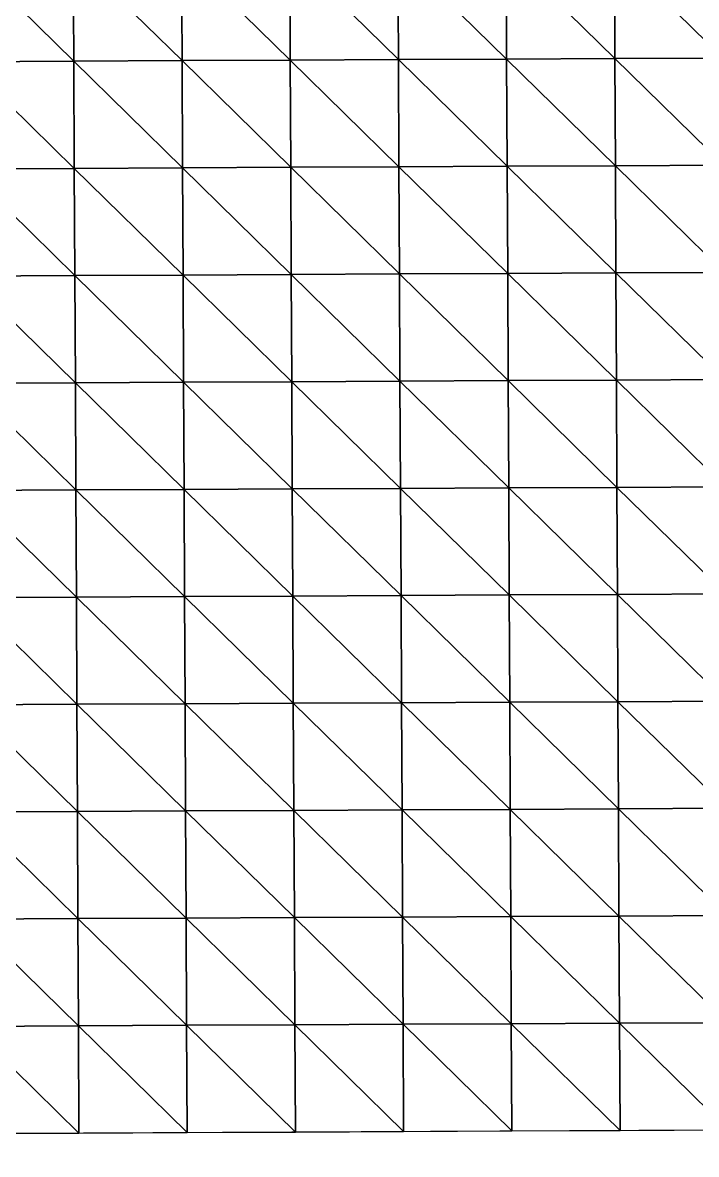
# Model space of a CAD drawing. Extents: x -372 to 678, y -263 to 741.
# Drawn here: x 139.2 to 217.4, y -262.9 to -131.6 of the extents above; entities that cross this region are included whole.
import ezdxf

# ---------------------------------------------------------------- set-up
doc = ezdxf.new("R2010")
doc.units = 0
doc.header["$LTSCALE"] = 0.0254
doc.layers.get('0').update_dxf_attribs({"linetype": 'CONTINUOUS'})
doc.layers.add('LOCATION_SNAPSHOT', color=144, linetype='CONTINUOUS')
doc.layers.add('LOCATION_TERRAIN', color=36, linetype='CONTINUOUS')

# ---------------------------------------------------------------- blocks, each defined once
blk = doc.blocks.new('LOCATION_SNAPSHOT')
at = {"color": 8}
mesh = blk.add_polyface(dxfattribs=at)
corners = [(-369.31, -262.94), (369.31, 262.95), (-371.82, 259.38), (371.82, -259.38)]
mesh.append_faces([[corners[k] for k in face] for face in [(0, 1, 2), (1, 0, 3)]], dxfattribs={"vtx0": -1, "color": 8})
blk = doc.blocks.new('LOCATION_TERRAIN')
at = {"color": 8}
mesh = blk.add_polyface(dxfattribs=at)
corners = [(195.36, -135.86, 5.97), (195.3, -123.43, 5.64), (182.74, -123.49, 4.98)]
mesh.append_faces([[corners[k] for k in face] for face in [(0, 1, 2)]], dxfattribs={"color": 8})
mesh = blk.add_polyface(dxfattribs=at)
corners = [(207.92, -135.8, 6.55), (207.86, -123.36, 6.24), (195.3, -123.43, 5.64)]
mesh.append_faces([[corners[k] for k in face] for face in [(0, 1, 2)]], dxfattribs={"color": 8})
mesh = blk.add_polyface(dxfattribs=at)
corners = [(207.92, -135.8, 6.55), (195.3, -123.43, 5.64), (195.36, -135.86, 5.97)]
mesh.append_faces([[corners[k] for k in face] for face in [(0, 1, 2)]], dxfattribs={"color": 8})
mesh = blk.add_polyface(dxfattribs=at)
corners = [(220.49, -135.74, 6.72), (220.43, -123.3, 6.52), (207.86, -123.36, 6.24)]
mesh.append_faces([[corners[k] for k in face] for face in [(0, 1, 2)]], dxfattribs={"color": 8})
mesh = blk.add_polyface(dxfattribs=at)
corners = [(220.49, -135.74, 6.72), (207.86, -123.36, 6.24), (207.92, -135.8, 6.55)]
mesh.append_faces([[corners[k] for k in face] for face in [(0, 1, 2)]], dxfattribs={"color": 8})
mesh = blk.add_polyface(dxfattribs=at)
corners = [(145.12, -136.1, 4.52), (145.06, -123.67, 4.19), (132.5, -123.73, 4.19)]
mesh.append_faces([[corners[k] for k in face] for face in [(0, 1, 2)]], dxfattribs={"color": 8})
mesh = blk.add_polyface(dxfattribs=at)
corners = [(145.12, -136.1, 4.52), (132.5, -123.73, 4.19), (132.56, -136.16, 4.52)]
mesh.append_faces([[corners[k] for k in face] for face in [(0, 1, 2)]], dxfattribs={"color": 8})
mesh = blk.add_polyface(dxfattribs=at)
corners = [(157.68, -136.04, 4.52), (157.62, -123.61, 4.19), (145.06, -123.67, 4.19)]
mesh.append_faces([[corners[k] for k in face] for face in [(0, 1, 2)]], dxfattribs={"color": 8})
mesh = blk.add_polyface(dxfattribs=at)
corners = [(157.68, -136.04, 4.52), (145.06, -123.67, 4.19), (145.12, -136.1, 4.52)]
mesh.append_faces([[corners[k] for k in face] for face in [(0, 1, 2)]], dxfattribs={"color": 8})
mesh = blk.add_polyface(dxfattribs=at)
corners = [(170.24, -135.98, 4.65), (170.18, -123.55, 4.32), (157.62, -123.61, 4.19)]
mesh.append_faces([[corners[k] for k in face] for face in [(0, 1, 2)]], dxfattribs={"color": 8})
mesh = blk.add_polyface(dxfattribs=at)
corners = [(170.24, -135.98, 4.65), (157.62, -123.61, 4.19), (157.68, -136.04, 4.52)]
mesh.append_faces([[corners[k] for k in face] for face in [(0, 1, 2)]], dxfattribs={"color": 8})
mesh = blk.add_polyface(dxfattribs=at)
corners = [(182.8, -135.92, 5.31), (182.74, -123.49, 4.98), (170.18, -123.55, 4.32)]
mesh.append_faces([[corners[k] for k in face] for face in [(0, 1, 2)]], dxfattribs={"color": 8})
mesh = blk.add_polyface(dxfattribs=at)
corners = [(182.8, -135.92, 5.31), (170.18, -123.55, 4.32), (170.24, -135.98, 4.65)]
mesh.append_faces([[corners[k] for k in face] for face in [(0, 1, 2)]], dxfattribs={"color": 8})
mesh = blk.add_polyface(dxfattribs=at)
corners = [(195.36, -135.86, 5.97), (182.74, -123.49, 4.98), (182.8, -135.92, 5.31)]
mesh.append_faces([[corners[k] for k in face] for face in [(0, 1, 2)]], dxfattribs={"color": 8})
mesh = blk.add_polyface(dxfattribs=at)
corners = [(145.18, -148.54, 4.85), (145.12, -136.1, 4.52), (132.56, -136.16, 4.52)]
mesh.append_faces([[corners[k] for k in face] for face in [(0, 1, 2)]], dxfattribs={"color": 8})
mesh = blk.add_polyface(dxfattribs=at)
corners = [(145.18, -148.54, 4.85), (132.56, -136.16, 4.52), (132.61, -148.6, 4.85)]
mesh.append_faces([[corners[k] for k in face] for face in [(0, 1, 2)]], dxfattribs={"color": 8})
mesh = blk.add_polyface(dxfattribs=at)
corners = [(157.74, -148.48, 4.85), (157.68, -136.04, 4.52), (145.12, -136.1, 4.52)]
mesh.append_faces([[corners[k] for k in face] for face in [(0, 1, 2)]], dxfattribs={"color": 8})
mesh = blk.add_polyface(dxfattribs=at)
corners = [(157.74, -148.48, 4.85), (145.12, -136.1, 4.52), (145.18, -148.54, 4.85)]
mesh.append_faces([[corners[k] for k in face] for face in [(0, 1, 2)]], dxfattribs={"color": 8})
mesh = blk.add_polyface(dxfattribs=at)
corners = [(170.3, -148.42, 4.98), (170.24, -135.98, 4.65), (157.68, -136.04, 4.52)]
mesh.append_faces([[corners[k] for k in face] for face in [(0, 1, 2)]], dxfattribs={"color": 8})
mesh = blk.add_polyface(dxfattribs=at)
corners = [(170.3, -148.42, 4.98), (157.68, -136.04, 4.52), (157.74, -148.48, 4.85)]
mesh.append_faces([[corners[k] for k in face] for face in [(0, 1, 2)]], dxfattribs={"color": 8})
mesh = blk.add_polyface(dxfattribs=at)
corners = [(182.86, -148.36, 5.64), (182.8, -135.92, 5.31), (170.24, -135.98, 4.65)]
mesh.append_faces([[corners[k] for k in face] for face in [(0, 1, 2)]], dxfattribs={"color": 8})
mesh = blk.add_polyface(dxfattribs=at)
corners = [(182.86, -148.36, 5.64), (170.24, -135.98, 4.65), (170.3, -148.42, 4.98)]
mesh.append_faces([[corners[k] for k in face] for face in [(0, 1, 2)]], dxfattribs={"color": 8})
mesh = blk.add_polyface(dxfattribs=at)
corners = [(195.42, -148.3, 6.3), (195.36, -135.86, 5.97), (182.8, -135.92, 5.31)]
mesh.append_faces([[corners[k] for k in face] for face in [(0, 1, 2)]], dxfattribs={"color": 8})
mesh = blk.add_polyface(dxfattribs=at)
corners = [(195.42, -148.3, 6.3), (182.8, -135.92, 5.31), (182.86, -148.36, 5.64)]
mesh.append_faces([[corners[k] for k in face] for face in [(0, 1, 2)]], dxfattribs={"color": 8})
mesh = blk.add_polyface(dxfattribs=at)
corners = [(207.98, -148.24, 6.86), (207.92, -135.8, 6.55), (195.36, -135.86, 5.97)]
mesh.append_faces([[corners[k] for k in face] for face in [(0, 1, 2)]], dxfattribs={"color": 8})
mesh = blk.add_polyface(dxfattribs=at)
corners = [(207.98, -148.24, 6.86), (195.36, -135.86, 5.97), (195.42, -148.3, 6.3)]
mesh.append_faces([[corners[k] for k in face] for face in [(0, 1, 2)]], dxfattribs={"color": 8})
mesh = blk.add_polyface(dxfattribs=at)
corners = [(220.55, -148.18, 6.92), (220.49, -135.74, 6.72), (207.92, -135.8, 6.55)]
mesh.append_faces([[corners[k] for k in face] for face in [(0, 1, 2)]], dxfattribs={"color": 8})
mesh = blk.add_polyface(dxfattribs=at)
corners = [(220.55, -148.18, 6.92), (207.92, -135.8, 6.55), (207.98, -148.24, 6.86)]
mesh.append_faces([[corners[k] for k in face] for face in [(0, 1, 2)]], dxfattribs={"color": 8})
mesh = blk.add_polyface(dxfattribs=at)
corners = [(182.92, -160.79, 5.85), (182.86, -148.36, 5.64), (170.3, -148.42, 4.98)]
mesh.append_faces([[corners[k] for k in face] for face in [(0, 1, 2)]], dxfattribs={"color": 8})
mesh = blk.add_polyface(dxfattribs=at)
corners = [(195.48, -160.73, 6.41), (195.42, -148.3, 6.3), (182.86, -148.36, 5.64)]
mesh.append_faces([[corners[k] for k in face] for face in [(0, 1, 2)]], dxfattribs={"color": 8})
mesh = blk.add_polyface(dxfattribs=at)
corners = [(195.48, -160.73, 6.41), (182.86, -148.36, 5.64), (182.92, -160.79, 5.85)]
mesh.append_faces([[corners[k] for k in face] for face in [(0, 1, 2)]], dxfattribs={"color": 8})
mesh = blk.add_polyface(dxfattribs=at)
corners = [(208.04, -160.67, 6.88), (207.98, -148.24, 6.86), (195.42, -148.3, 6.3)]
mesh.append_faces([[corners[k] for k in face] for face in [(0, 1, 2)]], dxfattribs={"color": 8})
mesh = blk.add_polyface(dxfattribs=at)
corners = [(208.04, -160.67, 6.88), (195.42, -148.3, 6.3), (195.48, -160.73, 6.41)]
mesh.append_faces([[corners[k] for k in face] for face in [(0, 1, 2)]], dxfattribs={"color": 8})
mesh = blk.add_polyface(dxfattribs=at)
corners = [(220.61, -160.61, 6.88), (220.55, -148.18, 6.92), (207.98, -148.24, 6.86)]
mesh.append_faces([[corners[k] for k in face] for face in [(0, 1, 2)]], dxfattribs={"color": 8})
mesh = blk.add_polyface(dxfattribs=at)
corners = [(220.61, -160.61, 6.88), (207.98, -148.24, 6.86), (208.04, -160.67, 6.88)]
mesh.append_faces([[corners[k] for k in face] for face in [(0, 1, 2)]], dxfattribs={"color": 8})
mesh = blk.add_polyface(dxfattribs=at)
corners = [(145.24, -160.98, 5.18), (145.18, -148.54, 4.85), (132.61, -148.6, 4.85)]
mesh.append_faces([[corners[k] for k in face] for face in [(0, 1, 2)]], dxfattribs={"color": 8})
mesh = blk.add_polyface(dxfattribs=at)
corners = [(145.24, -160.98, 5.18), (132.61, -148.6, 4.85), (132.67, -161.04, 5.18)]
mesh.append_faces([[corners[k] for k in face] for face in [(0, 1, 2)]], dxfattribs={"color": 8})
mesh = blk.add_polyface(dxfattribs=at)
corners = [(157.8, -160.92, 5.18), (157.74, -148.48, 4.85), (145.18, -148.54, 4.85)]
mesh.append_faces([[corners[k] for k in face] for face in [(0, 1, 2)]], dxfattribs={"color": 8})
mesh = blk.add_polyface(dxfattribs=at)
corners = [(157.8, -160.92, 5.18), (145.18, -148.54, 4.85), (145.24, -160.98, 5.18)]
mesh.append_faces([[corners[k] for k in face] for face in [(0, 1, 2)]], dxfattribs={"color": 8})
mesh = blk.add_polyface(dxfattribs=at)
corners = [(170.36, -160.86, 5.29), (170.3, -148.42, 4.98), (157.74, -148.48, 4.85)]
mesh.append_faces([[corners[k] for k in face] for face in [(0, 1, 2)]], dxfattribs={"color": 8})
mesh = blk.add_polyface(dxfattribs=at)
corners = [(170.36, -160.86, 5.29), (157.74, -148.48, 4.85), (157.8, -160.92, 5.18)]
mesh.append_faces([[corners[k] for k in face] for face in [(0, 1, 2)]], dxfattribs={"color": 8})
mesh = blk.add_polyface(dxfattribs=at)
corners = [(182.92, -160.79, 5.85), (170.3, -148.42, 4.98), (170.36, -160.86, 5.29)]
mesh.append_faces([[corners[k] for k in face] for face in [(0, 1, 2)]], dxfattribs={"color": 8})
mesh = blk.add_polyface(dxfattribs=at)
corners = [(145.3, -173.41, 5.51), (145.24, -160.98, 5.18), (132.67, -161.04, 5.18)]
mesh.append_faces([[corners[k] for k in face] for face in [(0, 1, 2)]], dxfattribs={"color": 8})
mesh = blk.add_polyface(dxfattribs=at)
corners = [(145.3, -173.41, 5.51), (132.67, -161.04, 5.18), (132.73, -173.47, 5.51)]
mesh.append_faces([[corners[k] for k in face] for face in [(0, 1, 2)]], dxfattribs={"color": 8})
mesh = blk.add_polyface(dxfattribs=at)
corners = [(157.86, -173.35, 5.51), (157.8, -160.92, 5.18), (145.24, -160.98, 5.18)]
mesh.append_faces([[corners[k] for k in face] for face in [(0, 1, 2)]], dxfattribs={"color": 8})
mesh = blk.add_polyface(dxfattribs=at)
corners = [(157.86, -173.35, 5.51), (145.24, -160.98, 5.18), (145.3, -173.41, 5.51)]
mesh.append_faces([[corners[k] for k in face] for face in [(0, 1, 2)]], dxfattribs={"color": 8})
mesh = blk.add_polyface(dxfattribs=at)
corners = [(170.42, -173.29, 5.58), (170.36, -160.86, 5.29), (157.8, -160.92, 5.18)]
mesh.append_faces([[corners[k] for k in face] for face in [(0, 1, 2)]], dxfattribs={"color": 8})
mesh = blk.add_polyface(dxfattribs=at)
corners = [(170.42, -173.29, 5.58), (157.8, -160.92, 5.18), (157.86, -173.35, 5.51)]
mesh.append_faces([[corners[k] for k in face] for face in [(0, 1, 2)]], dxfattribs={"color": 8})
mesh = blk.add_polyface(dxfattribs=at)
corners = [(182.98, -173.23, 5.92), (182.92, -160.79, 5.85), (170.36, -160.86, 5.29)]
mesh.append_faces([[corners[k] for k in face] for face in [(0, 1, 2)]], dxfattribs={"color": 8})
mesh = blk.add_polyface(dxfattribs=at)
corners = [(182.98, -173.23, 5.92), (170.36, -160.86, 5.29), (170.42, -173.29, 5.58)]
mesh.append_faces([[corners[k] for k in face] for face in [(0, 1, 2)]], dxfattribs={"color": 8})
mesh = blk.add_polyface(dxfattribs=at)
corners = [(195.54, -173.17, 6.26), (195.48, -160.73, 6.41), (182.92, -160.79, 5.85)]
mesh.append_faces([[corners[k] for k in face] for face in [(0, 1, 2)]], dxfattribs={"color": 8})
mesh = blk.add_polyface(dxfattribs=at)
corners = [(195.54, -173.17, 6.26), (182.92, -160.79, 5.85), (182.98, -173.23, 5.92)]
mesh.append_faces([[corners[k] for k in face] for face in [(0, 1, 2)]], dxfattribs={"color": 8})
mesh = blk.add_polyface(dxfattribs=at)
corners = [(208.1, -173.11, 6.55), (208.04, -160.67, 6.88), (195.48, -160.73, 6.41)]
mesh.append_faces([[corners[k] for k in face] for face in [(0, 1, 2)]], dxfattribs={"color": 8})
mesh = blk.add_polyface(dxfattribs=at)
corners = [(208.1, -173.11, 6.55), (195.48, -160.73, 6.41), (195.54, -173.17, 6.26)]
mesh.append_faces([[corners[k] for k in face] for face in [(0, 1, 2)]], dxfattribs={"color": 8})
mesh = blk.add_polyface(dxfattribs=at)
corners = [(220.67, -173.05, 6.55), (220.61, -160.61, 6.88), (208.04, -160.67, 6.88)]
mesh.append_faces([[corners[k] for k in face] for face in [(0, 1, 2)]], dxfattribs={"color": 8})
mesh = blk.add_polyface(dxfattribs=at)
corners = [(220.67, -173.05, 6.55), (208.04, -160.67, 6.88), (208.1, -173.11, 6.55)]
mesh.append_faces([[corners[k] for k in face] for face in [(0, 1, 2)]], dxfattribs={"color": 8})
mesh = blk.add_polyface(dxfattribs=at)
corners = [(170.48, -185.73, 5.86), (170.42, -173.29, 5.58), (157.86, -173.35, 5.51)]
mesh.append_faces([[corners[k] for k in face] for face in [(0, 1, 2)]], dxfattribs={"color": 8})
mesh = blk.add_polyface(dxfattribs=at)
corners = [(183.04, -185.67, 5.99), (182.98, -173.23, 5.92), (170.42, -173.29, 5.58)]
mesh.append_faces([[corners[k] for k in face] for face in [(0, 1, 2)]], dxfattribs={"color": 8})
mesh = blk.add_polyface(dxfattribs=at)
corners = [(183.04, -185.67, 5.99), (170.42, -173.29, 5.58), (170.48, -185.73, 5.86)]
mesh.append_faces([[corners[k] for k in face] for face in [(0, 1, 2)]], dxfattribs={"color": 8})
mesh = blk.add_polyface(dxfattribs=at)
corners = [(195.6, -185.61, 6.12), (195.54, -173.17, 6.26), (182.98, -173.23, 5.92)]
mesh.append_faces([[corners[k] for k in face] for face in [(0, 1, 2)]], dxfattribs={"color": 8})
mesh = blk.add_polyface(dxfattribs=at)
corners = [(195.6, -185.61, 6.12), (182.98, -173.23, 5.92), (183.04, -185.67, 5.99)]
mesh.append_faces([[corners[k] for k in face] for face in [(0, 1, 2)]], dxfattribs={"color": 8})
mesh = blk.add_polyface(dxfattribs=at)
corners = [(208.16, -185.55, 6.22), (208.1, -173.11, 6.55), (195.54, -173.17, 6.26)]
mesh.append_faces([[corners[k] for k in face] for face in [(0, 1, 2)]], dxfattribs={"color": 8})
mesh = blk.add_polyface(dxfattribs=at)
corners = [(208.16, -185.55, 6.22), (195.54, -173.17, 6.26), (195.6, -185.61, 6.12)]
mesh.append_faces([[corners[k] for k in face] for face in [(0, 1, 2)]], dxfattribs={"color": 8})
mesh = blk.add_polyface(dxfattribs=at)
corners = [(220.73, -185.49, 6.22), (220.67, -173.05, 6.55), (208.1, -173.11, 6.55)]
mesh.append_faces([[corners[k] for k in face] for face in [(0, 1, 2)]], dxfattribs={"color": 8})
mesh = blk.add_polyface(dxfattribs=at)
corners = [(220.73, -185.49, 6.22), (208.1, -173.11, 6.55), (208.16, -185.55, 6.22)]
mesh.append_faces([[corners[k] for k in face] for face in [(0, 1, 2)]], dxfattribs={"color": 8})
mesh = blk.add_polyface(dxfattribs=at)
corners = [(145.36, -185.85, 5.84), (145.3, -173.41, 5.51), (132.73, -173.47, 5.51)]
mesh.append_faces([[corners[k] for k in face] for face in [(0, 1, 2)]], dxfattribs={"color": 8})
mesh = blk.add_polyface(dxfattribs=at)
corners = [(145.36, -185.85, 5.84), (132.73, -173.47, 5.51), (132.79, -185.91, 5.84)]
mesh.append_faces([[corners[k] for k in face] for face in [(0, 1, 2)]], dxfattribs={"color": 8})
mesh = blk.add_polyface(dxfattribs=at)
corners = [(157.92, -185.79, 5.84), (157.86, -173.35, 5.51), (145.3, -173.41, 5.51)]
mesh.append_faces([[corners[k] for k in face] for face in [(0, 1, 2)]], dxfattribs={"color": 8})
mesh = blk.add_polyface(dxfattribs=at)
corners = [(157.92, -185.79, 5.84), (145.3, -173.41, 5.51), (145.36, -185.85, 5.84)]
mesh.append_faces([[corners[k] for k in face] for face in [(0, 1, 2)]], dxfattribs={"color": 8})
mesh = blk.add_polyface(dxfattribs=at)
corners = [(170.48, -185.73, 5.86), (157.86, -173.35, 5.51), (157.92, -185.79, 5.84)]
mesh.append_faces([[corners[k] for k in face] for face in [(0, 1, 2)]], dxfattribs={"color": 8})
mesh = blk.add_polyface(dxfattribs=at)
corners = [(145.42, -198.29, 6.17), (145.36, -185.85, 5.84), (132.79, -185.91, 5.84)]
mesh.append_faces([[corners[k] for k in face] for face in [(0, 1, 2)]], dxfattribs={"color": 8})
mesh = blk.add_polyface(dxfattribs=at)
corners = [(145.42, -198.29, 6.17), (132.79, -185.91, 5.84), (132.85, -198.35, 6.17)]
mesh.append_faces([[corners[k] for k in face] for face in [(0, 1, 2)]], dxfattribs={"color": 8})
mesh = blk.add_polyface(dxfattribs=at)
corners = [(157.98, -198.22, 6.17), (157.92, -185.79, 5.84), (145.36, -185.85, 5.84)]
mesh.append_faces([[corners[k] for k in face] for face in [(0, 1, 2)]], dxfattribs={"color": 8})
mesh = blk.add_polyface(dxfattribs=at)
corners = [(157.98, -198.22, 6.17), (145.36, -185.85, 5.84), (145.42, -198.29, 6.17)]
mesh.append_faces([[corners[k] for k in face] for face in [(0, 1, 2)]], dxfattribs={"color": 8})
mesh = blk.add_polyface(dxfattribs=at)
corners = [(170.54, -198.16, 6.16), (170.48, -185.73, 5.86), (157.92, -185.79, 5.84)]
mesh.append_faces([[corners[k] for k in face] for face in [(0, 1, 2)]], dxfattribs={"color": 8})
mesh = blk.add_polyface(dxfattribs=at)
corners = [(170.54, -198.16, 6.16), (157.92, -185.79, 5.84), (157.98, -198.22, 6.17)]
mesh.append_faces([[corners[k] for k in face] for face in [(0, 1, 2)]], dxfattribs={"color": 8})
mesh = blk.add_polyface(dxfattribs=at)
corners = [(183.1, -198.1, 6.11), (183.04, -185.67, 5.99), (170.48, -185.73, 5.86)]
mesh.append_faces([[corners[k] for k in face] for face in [(0, 1, 2)]], dxfattribs={"color": 8})
mesh = blk.add_polyface(dxfattribs=at)
corners = [(183.1, -198.1, 6.11), (170.48, -185.73, 5.86), (170.54, -198.16, 6.16)]
mesh.append_faces([[corners[k] for k in face] for face in [(0, 1, 2)]], dxfattribs={"color": 8})
mesh = blk.add_polyface(dxfattribs=at)
corners = [(195.66, -198.04, 6.07), (195.6, -185.61, 6.12), (183.04, -185.67, 5.99)]
mesh.append_faces([[corners[k] for k in face] for face in [(0, 1, 2)]], dxfattribs={"color": 8})
mesh = blk.add_polyface(dxfattribs=at)
corners = [(195.66, -198.04, 6.07), (183.04, -185.67, 5.99), (183.1, -198.1, 6.11)]
mesh.append_faces([[corners[k] for k in face] for face in [(0, 1, 2)]], dxfattribs={"color": 8})
mesh = blk.add_polyface(dxfattribs=at)
corners = [(208.22, -197.98, 6.03), (208.16, -185.55, 6.22), (195.6, -185.61, 6.12)]
mesh.append_faces([[corners[k] for k in face] for face in [(0, 1, 2)]], dxfattribs={"color": 8})
mesh = blk.add_polyface(dxfattribs=at)
corners = [(208.22, -197.98, 6.03), (195.6, -185.61, 6.12), (195.66, -198.04, 6.07)]
mesh.append_faces([[corners[k] for k in face] for face in [(0, 1, 2)]], dxfattribs={"color": 8})
mesh = blk.add_polyface(dxfattribs=at)
corners = [(220.79, -197.92, 6.03), (220.73, -185.49, 6.22), (208.16, -185.55, 6.22)]
mesh.append_faces([[corners[k] for k in face] for face in [(0, 1, 2)]], dxfattribs={"color": 8})
mesh = blk.add_polyface(dxfattribs=at)
corners = [(220.79, -197.92, 6.03), (208.16, -185.55, 6.22), (208.22, -197.98, 6.03)]
mesh.append_faces([[corners[k] for k in face] for face in [(0, 1, 2)]], dxfattribs={"color": 8})
mesh = blk.add_polyface(dxfattribs=at)
corners = [(158.04, -210.66, 6.5), (157.98, -198.22, 6.17), (145.42, -198.29, 6.17)]
mesh.append_faces([[corners[k] for k in face] for face in [(0, 1, 2)]], dxfattribs={"color": 8})
mesh = blk.add_polyface(dxfattribs=at)
corners = [(170.6, -210.6, 6.47), (170.54, -198.16, 6.16), (157.98, -198.22, 6.17)]
mesh.append_faces([[corners[k] for k in face] for face in [(0, 1, 2)]], dxfattribs={"color": 8})
mesh = blk.add_polyface(dxfattribs=at)
corners = [(170.6, -210.6, 6.47), (157.98, -198.22, 6.17), (158.04, -210.66, 6.5)]
mesh.append_faces([[corners[k] for k in face] for face in [(0, 1, 2)]], dxfattribs={"color": 8})
mesh = blk.add_polyface(dxfattribs=at)
corners = [(183.16, -210.54, 6.31), (183.1, -198.1, 6.11), (170.54, -198.16, 6.16)]
mesh.append_faces([[corners[k] for k in face] for face in [(0, 1, 2)]], dxfattribs={"color": 8})
mesh = blk.add_polyface(dxfattribs=at)
corners = [(183.16, -210.54, 6.31), (170.54, -198.16, 6.16), (170.6, -210.6, 6.47)]
mesh.append_faces([[corners[k] for k in face] for face in [(0, 1, 2)]], dxfattribs={"color": 8})
mesh = blk.add_polyface(dxfattribs=at)
corners = [(195.72, -210.48, 6.16), (195.66, -198.04, 6.07), (183.1, -198.1, 6.11)]
mesh.append_faces([[corners[k] for k in face] for face in [(0, 1, 2)]], dxfattribs={"color": 8})
mesh = blk.add_polyface(dxfattribs=at)
corners = [(195.72, -210.48, 6.16), (183.1, -198.1, 6.11), (183.16, -210.54, 6.31)]
mesh.append_faces([[corners[k] for k in face] for face in [(0, 1, 2)]], dxfattribs={"color": 8})
mesh = blk.add_polyface(dxfattribs=at)
corners = [(208.28, -210.42, 6.03), (208.22, -197.98, 6.03), (195.66, -198.04, 6.07)]
mesh.append_faces([[corners[k] for k in face] for face in [(0, 1, 2)]], dxfattribs={"color": 8})
mesh = blk.add_polyface(dxfattribs=at)
corners = [(208.28, -210.42, 6.03), (195.66, -198.04, 6.07), (195.72, -210.48, 6.16)]
mesh.append_faces([[corners[k] for k in face] for face in [(0, 1, 2)]], dxfattribs={"color": 8})
mesh = blk.add_polyface(dxfattribs=at)
corners = [(220.85, -210.36, 6.03), (220.79, -197.92, 6.03), (208.22, -197.98, 6.03)]
mesh.append_faces([[corners[k] for k in face] for face in [(0, 1, 2)]], dxfattribs={"color": 8})
mesh = blk.add_polyface(dxfattribs=at)
corners = [(220.85, -210.36, 6.03), (208.22, -197.98, 6.03), (208.28, -210.42, 6.03)]
mesh.append_faces([[corners[k] for k in face] for face in [(0, 1, 2)]], dxfattribs={"color": 8})
mesh = blk.add_polyface(dxfattribs=at)
corners = [(145.48, -210.72, 6.5), (145.42, -198.29, 6.17), (132.85, -198.35, 6.17)]
mesh.append_faces([[corners[k] for k in face] for face in [(0, 1, 2)]], dxfattribs={"color": 8})
mesh = blk.add_polyface(dxfattribs=at)
corners = [(145.48, -210.72, 6.5), (132.85, -198.35, 6.17), (132.91, -210.78, 6.5)]
mesh.append_faces([[corners[k] for k in face] for face in [(0, 1, 2)]], dxfattribs={"color": 8})
mesh = blk.add_polyface(dxfattribs=at)
corners = [(158.04, -210.66, 6.5), (145.42, -198.29, 6.17), (145.48, -210.72, 6.5)]
mesh.append_faces([[corners[k] for k in face] for face in [(0, 1, 2)]], dxfattribs={"color": 8})
mesh = blk.add_polyface(dxfattribs=at)
corners = [(145.54, -223.16, 6.83), (145.48, -210.72, 6.5), (132.91, -210.78, 6.5)]
mesh.append_faces([[corners[k] for k in face] for face in [(0, 1, 2)]], dxfattribs={"color": 8})
mesh = blk.add_polyface(dxfattribs=at)
corners = [(145.54, -223.16, 6.83), (132.91, -210.78, 6.5), (132.97, -223.22, 6.83)]
mesh.append_faces([[corners[k] for k in face] for face in [(0, 1, 2)]], dxfattribs={"color": 8})
mesh = blk.add_polyface(dxfattribs=at)
corners = [(158.1, -223.1, 6.83), (158.04, -210.66, 6.5), (145.48, -210.72, 6.5)]
mesh.append_faces([[corners[k] for k in face] for face in [(0, 1, 2)]], dxfattribs={"color": 8})
mesh = blk.add_polyface(dxfattribs=at)
corners = [(158.1, -223.1, 6.83), (145.48, -210.72, 6.5), (145.54, -223.16, 6.83)]
mesh.append_faces([[corners[k] for k in face] for face in [(0, 1, 2)]], dxfattribs={"color": 8})
mesh = blk.add_polyface(dxfattribs=at)
corners = [(170.66, -223.04, 6.77), (170.6, -210.6, 6.47), (158.04, -210.66, 6.5)]
mesh.append_faces([[corners[k] for k in face] for face in [(0, 1, 2)]], dxfattribs={"color": 8})
mesh = blk.add_polyface(dxfattribs=at)
corners = [(170.66, -223.04, 6.77), (158.04, -210.66, 6.5), (158.1, -223.1, 6.83)]
mesh.append_faces([[corners[k] for k in face] for face in [(0, 1, 2)]], dxfattribs={"color": 8})
mesh = blk.add_polyface(dxfattribs=at)
corners = [(183.22, -222.98, 6.51), (183.16, -210.54, 6.31), (170.6, -210.6, 6.47)]
mesh.append_faces([[corners[k] for k in face] for face in [(0, 1, 2)]], dxfattribs={"color": 8})
mesh = blk.add_polyface(dxfattribs=at)
corners = [(183.22, -222.98, 6.51), (170.6, -210.6, 6.47), (170.66, -223.04, 6.77)]
mesh.append_faces([[corners[k] for k in face] for face in [(0, 1, 2)]], dxfattribs={"color": 8})
mesh = blk.add_polyface(dxfattribs=at)
corners = [(195.78, -222.92, 6.25), (195.72, -210.48, 6.16), (183.16, -210.54, 6.31)]
mesh.append_faces([[corners[k] for k in face] for face in [(0, 1, 2)]], dxfattribs={"color": 8})
mesh = blk.add_polyface(dxfattribs=at)
corners = [(195.78, -222.92, 6.25), (183.16, -210.54, 6.31), (183.22, -222.98, 6.51)]
mesh.append_faces([[corners[k] for k in face] for face in [(0, 1, 2)]], dxfattribs={"color": 8})
mesh = blk.add_polyface(dxfattribs=at)
corners = [(208.34, -222.86, 6.03), (208.28, -210.42, 6.03), (195.72, -210.48, 6.16)]
mesh.append_faces([[corners[k] for k in face] for face in [(0, 1, 2)]], dxfattribs={"color": 8})
mesh = blk.add_polyface(dxfattribs=at)
corners = [(208.34, -222.86, 6.03), (195.72, -210.48, 6.16), (195.78, -222.92, 6.25)]
mesh.append_faces([[corners[k] for k in face] for face in [(0, 1, 2)]], dxfattribs={"color": 8})
mesh = blk.add_polyface(dxfattribs=at)
corners = [(220.91, -222.79, 6.03), (220.85, -210.36, 6.03), (208.28, -210.42, 6.03)]
mesh.append_faces([[corners[k] for k in face] for face in [(0, 1, 2)]], dxfattribs={"color": 8})
mesh = blk.add_polyface(dxfattribs=at)
corners = [(220.91, -222.79, 6.03), (208.28, -210.42, 6.03), (208.34, -222.86, 6.03)]
mesh.append_faces([[corners[k] for k in face] for face in [(0, 1, 2)]], dxfattribs={"color": 8})
mesh = blk.add_polyface(dxfattribs=at)
corners = [(145.6, -235.59, 7.03), (145.54, -223.16, 6.83), (132.97, -223.22, 6.83)]
mesh.append_faces([[corners[k] for k in face] for face in [(0, 1, 2)]], dxfattribs={"color": 8})
mesh = blk.add_polyface(dxfattribs=at)
corners = [(145.6, -235.59, 7.03), (132.97, -223.22, 6.83), (133.03, -235.65, 7.03)]
mesh.append_faces([[corners[k] for k in face] for face in [(0, 1, 2)]], dxfattribs={"color": 8})
mesh = blk.add_polyface(dxfattribs=at)
corners = [(158.16, -235.53, 7.03), (158.1, -223.1, 6.83), (145.54, -223.16, 6.83)]
mesh.append_faces([[corners[k] for k in face] for face in [(0, 1, 2)]], dxfattribs={"color": 8})
mesh = blk.add_polyface(dxfattribs=at)
corners = [(158.16, -235.53, 7.03), (145.54, -223.16, 6.83), (145.6, -235.59, 7.03)]
mesh.append_faces([[corners[k] for k in face] for face in [(0, 1, 2)]], dxfattribs={"color": 8})
mesh = blk.add_polyface(dxfattribs=at)
corners = [(170.72, -235.47, 6.97), (170.66, -223.04, 6.77), (158.1, -223.1, 6.83)]
mesh.append_faces([[corners[k] for k in face] for face in [(0, 1, 2)]], dxfattribs={"color": 8})
mesh = blk.add_polyface(dxfattribs=at)
corners = [(170.72, -235.47, 6.97), (158.1, -223.1, 6.83), (158.16, -235.53, 7.03)]
mesh.append_faces([[corners[k] for k in face] for face in [(0, 1, 2)]], dxfattribs={"color": 8})
mesh = blk.add_polyface(dxfattribs=at)
corners = [(183.28, -235.41, 6.64), (183.22, -222.98, 6.51), (170.66, -223.04, 6.77)]
mesh.append_faces([[corners[k] for k in face] for face in [(0, 1, 2)]], dxfattribs={"color": 8})
mesh = blk.add_polyface(dxfattribs=at)
corners = [(183.28, -235.41, 6.64), (170.66, -223.04, 6.77), (170.72, -235.47, 6.97)]
mesh.append_faces([[corners[k] for k in face] for face in [(0, 1, 2)]], dxfattribs={"color": 8})
mesh = blk.add_polyface(dxfattribs=at)
corners = [(195.84, -235.35, 6.31), (195.78, -222.92, 6.25), (183.22, -222.98, 6.51)]
mesh.append_faces([[corners[k] for k in face] for face in [(0, 1, 2)]], dxfattribs={"color": 8})
mesh = blk.add_polyface(dxfattribs=at)
corners = [(195.84, -235.35, 6.31), (183.22, -222.98, 6.51), (183.28, -235.41, 6.64)]
mesh.append_faces([[corners[k] for k in face] for face in [(0, 1, 2)]], dxfattribs={"color": 8})
mesh = blk.add_polyface(dxfattribs=at)
corners = [(208.4, -235.29, 6.04), (208.34, -222.86, 6.03), (195.78, -222.92, 6.25)]
mesh.append_faces([[corners[k] for k in face] for face in [(0, 1, 2)]], dxfattribs={"color": 8})
mesh = blk.add_polyface(dxfattribs=at)
corners = [(208.4, -235.29, 6.04), (195.78, -222.92, 6.25), (195.84, -235.35, 6.31)]
mesh.append_faces([[corners[k] for k in face] for face in [(0, 1, 2)]], dxfattribs={"color": 8})
mesh = blk.add_polyface(dxfattribs=at)
corners = [(220.97, -235.23, 6.08), (220.91, -222.79, 6.03), (208.34, -222.86, 6.03)]
mesh.append_faces([[corners[k] for k in face] for face in [(0, 1, 2)]], dxfattribs={"color": 8})
mesh = blk.add_polyface(dxfattribs=at)
corners = [(220.97, -235.23, 6.08), (208.34, -222.86, 6.03), (208.4, -235.29, 6.04)]
mesh.append_faces([[corners[k] for k in face] for face in [(0, 1, 2)]], dxfattribs={"color": 8})
mesh = blk.add_polyface(dxfattribs=at)
corners = [(145.66, -248.03, 7.03), (145.6, -235.59, 7.03), (133.03, -235.65, 7.03)]
mesh.append_faces([[corners[k] for k in face] for face in [(0, 1, 2)]], dxfattribs={"color": 8})
mesh = blk.add_polyface(dxfattribs=at)
corners = [(145.66, -248.03, 7.03), (133.03, -235.65, 7.03), (133.09, -248.09, 7.03)]
mesh.append_faces([[corners[k] for k in face] for face in [(0, 1, 2)]], dxfattribs={"color": 8})
mesh = blk.add_polyface(dxfattribs=at)
corners = [(158.22, -247.97, 7.03), (158.16, -235.53, 7.03), (145.6, -235.59, 7.03)]
mesh.append_faces([[corners[k] for k in face] for face in [(0, 1, 2)]], dxfattribs={"color": 8})
mesh = blk.add_polyface(dxfattribs=at)
corners = [(158.22, -247.97, 7.03), (145.6, -235.59, 7.03), (145.66, -248.03, 7.03)]
mesh.append_faces([[corners[k] for k in face] for face in [(0, 1, 2)]], dxfattribs={"color": 8})
mesh = blk.add_polyface(dxfattribs=at)
corners = [(170.78, -247.91, 6.97), (170.72, -235.47, 6.97), (158.16, -235.53, 7.03)]
mesh.append_faces([[corners[k] for k in face] for face in [(0, 1, 2)]], dxfattribs={"color": 8})
mesh = blk.add_polyface(dxfattribs=at)
corners = [(170.78, -247.91, 6.97), (158.16, -235.53, 7.03), (158.22, -247.97, 7.03)]
mesh.append_faces([[corners[k] for k in face] for face in [(0, 1, 2)]], dxfattribs={"color": 8})
mesh = blk.add_polyface(dxfattribs=at)
corners = [(183.34, -247.85, 6.64), (183.28, -235.41, 6.64), (170.72, -235.47, 6.97)]
mesh.append_faces([[corners[k] for k in face] for face in [(0, 1, 2)]], dxfattribs={"color": 8})
mesh = blk.add_polyface(dxfattribs=at)
corners = [(183.34, -247.85, 6.64), (170.72, -235.47, 6.97), (170.78, -247.91, 6.97)]
mesh.append_faces([[corners[k] for k in face] for face in [(0, 1, 2)]], dxfattribs={"color": 8})
mesh = blk.add_polyface(dxfattribs=at)
corners = [(195.9, -247.79, 6.31), (195.84, -235.35, 6.31), (183.28, -235.41, 6.64)]
mesh.append_faces([[corners[k] for k in face] for face in [(0, 1, 2)]], dxfattribs={"color": 8})
mesh = blk.add_polyface(dxfattribs=at)
corners = [(195.9, -247.79, 6.31), (183.28, -235.41, 6.64), (183.34, -247.85, 6.64)]
mesh.append_faces([[corners[k] for k in face] for face in [(0, 1, 2)]], dxfattribs={"color": 8})
mesh = blk.add_polyface(dxfattribs=at)
corners = [(208.46, -247.73, 6.05), (208.4, -235.29, 6.04), (195.84, -235.35, 6.31)]
mesh.append_faces([[corners[k] for k in face] for face in [(0, 1, 2)]], dxfattribs={"color": 8})
mesh = blk.add_polyface(dxfattribs=at)
corners = [(208.46, -247.73, 6.05), (195.84, -235.35, 6.31), (195.9, -247.79, 6.31)]
mesh.append_faces([[corners[k] for k in face] for face in [(0, 1, 2)]], dxfattribs={"color": 8})
mesh = blk.add_polyface(dxfattribs=at)
corners = [(221.03, -247.67, 6.2), (220.97, -235.23, 6.08), (208.4, -235.29, 6.04)]
mesh.append_faces([[corners[k] for k in face] for face in [(0, 1, 2)]], dxfattribs={"color": 8})
mesh = blk.add_polyface(dxfattribs=at)
corners = [(221.03, -247.67, 6.2), (208.4, -235.29, 6.04), (208.46, -247.73, 6.05)]
mesh.append_faces([[corners[k] for k in face] for face in [(0, 1, 2)]], dxfattribs={"color": 8})
mesh = blk.add_polyface(dxfattribs=at)
corners = [(145.72, -260.47, 7.03), (145.66, -248.03, 7.03), (133.09, -248.09, 7.03)]
mesh.append_faces([[corners[k] for k in face] for face in [(0, 1, 2)]], dxfattribs={"color": 8})
mesh = blk.add_polyface(dxfattribs=at)
corners = [(145.72, -260.47, 7.03), (133.09, -248.09, 7.03), (133.15, -260.53, 7.03)]
mesh.append_faces([[corners[k] for k in face] for face in [(0, 1, 2)]], dxfattribs={"color": 8})
mesh = blk.add_polyface(dxfattribs=at)
corners = [(158.28, -260.41, 7.03), (158.22, -247.97, 7.03), (145.66, -248.03, 7.03)]
mesh.append_faces([[corners[k] for k in face] for face in [(0, 1, 2)]], dxfattribs={"color": 8})
mesh = blk.add_polyface(dxfattribs=at)
corners = [(158.28, -260.41, 7.03), (145.66, -248.03, 7.03), (145.72, -260.47, 7.03)]
mesh.append_faces([[corners[k] for k in face] for face in [(0, 1, 2)]], dxfattribs={"color": 8})
mesh = blk.add_polyface(dxfattribs=at)
corners = [(170.84, -260.35, 6.97), (170.78, -247.91, 6.97), (158.22, -247.97, 7.03)]
mesh.append_faces([[corners[k] for k in face] for face in [(0, 1, 2)]], dxfattribs={"color": 8})
mesh = blk.add_polyface(dxfattribs=at)
corners = [(170.84, -260.35, 6.97), (158.22, -247.97, 7.03), (158.28, -260.41, 7.03)]
mesh.append_faces([[corners[k] for k in face] for face in [(0, 1, 2)]], dxfattribs={"color": 8})
mesh = blk.add_polyface(dxfattribs=at)
corners = [(183.4, -260.28, 6.64), (183.34, -247.85, 6.64), (170.78, -247.91, 6.97)]
mesh.append_faces([[corners[k] for k in face] for face in [(0, 1, 2)]], dxfattribs={"color": 8})
mesh = blk.add_polyface(dxfattribs=at)
corners = [(183.4, -260.28, 6.64), (170.78, -247.91, 6.97), (170.84, -260.35, 6.97)]
mesh.append_faces([[corners[k] for k in face] for face in [(0, 1, 2)]], dxfattribs={"color": 8})
mesh = blk.add_polyface(dxfattribs=at)
corners = [(195.96, -260.22, 6.31), (195.9, -247.79, 6.31), (183.34, -247.85, 6.64)]
mesh.append_faces([[corners[k] for k in face] for face in [(0, 1, 2)]], dxfattribs={"color": 8})
mesh = blk.add_polyface(dxfattribs=at)
corners = [(195.96, -260.22, 6.31), (183.34, -247.85, 6.64), (183.4, -260.28, 6.64)]
mesh.append_faces([[corners[k] for k in face] for face in [(0, 1, 2)]], dxfattribs={"color": 8})
mesh = blk.add_polyface(dxfattribs=at)
corners = [(208.52, -260.16, 6.07), (208.46, -247.73, 6.05), (195.9, -247.79, 6.31)]
mesh.append_faces([[corners[k] for k in face] for face in [(0, 1, 2)]], dxfattribs={"color": 8})
mesh = blk.add_polyface(dxfattribs=at)
corners = [(208.52, -260.16, 6.07), (195.9, -247.79, 6.31), (195.96, -260.22, 6.31)]
mesh.append_faces([[corners[k] for k in face] for face in [(0, 1, 2)]], dxfattribs={"color": 8})
mesh = blk.add_polyface(dxfattribs=at)
corners = [(221.09, -260.1, 6.33), (221.03, -247.67, 6.2), (208.46, -247.73, 6.05)]
mesh.append_faces([[corners[k] for k in face] for face in [(0, 1, 2)]], dxfattribs={"color": 8})
mesh = blk.add_polyface(dxfattribs=at)
corners = [(221.09, -260.1, 6.33), (208.46, -247.73, 6.05), (208.52, -260.16, 6.07)]
mesh.append_faces([[corners[k] for k in face] for face in [(0, 1, 2)]], dxfattribs={"color": 8})

msp = doc.modelspace()

# ---------------------------------------------------------------- block references
at = {"layer": 'LOCATION_SNAPSHOT', "color": 0}
msp.add_blockref('LOCATION_SNAPSHOT', (0, 0), dxfattribs=at)
at = {"layer": 'LOCATION_TERRAIN', "color": 0}
msp.add_blockref('LOCATION_TERRAIN', (0, 0), dxfattribs=at)

doc.saveas('drawing.dxf')
